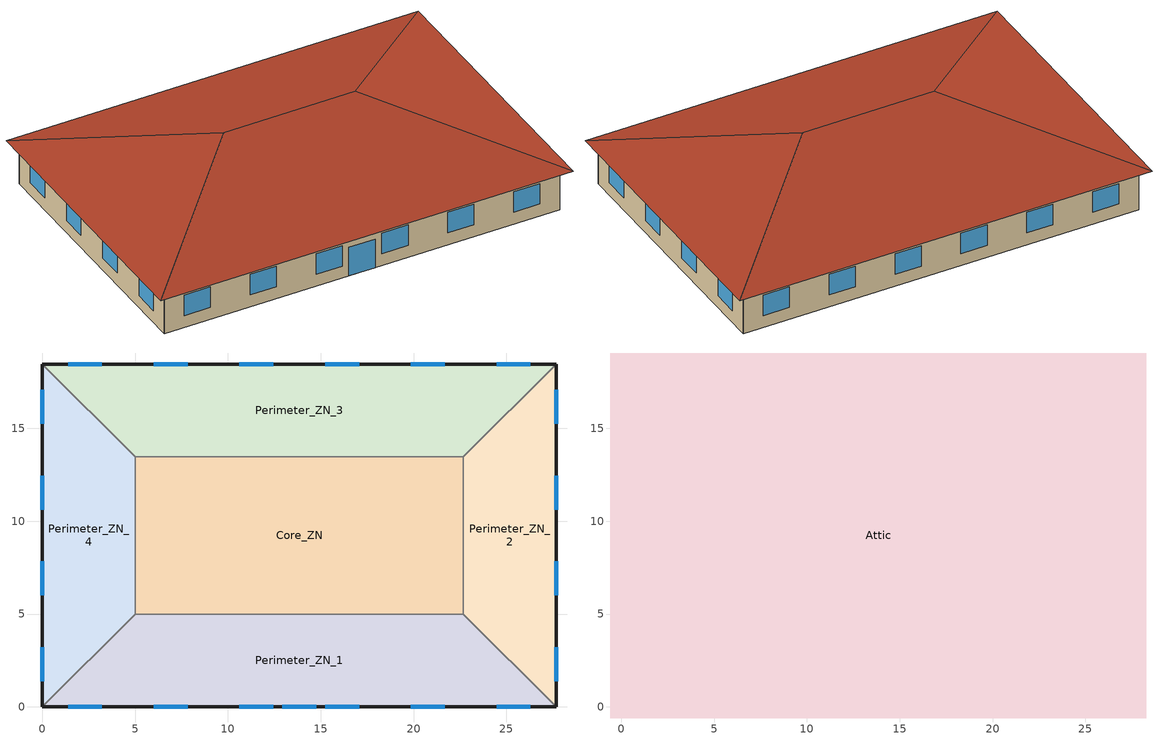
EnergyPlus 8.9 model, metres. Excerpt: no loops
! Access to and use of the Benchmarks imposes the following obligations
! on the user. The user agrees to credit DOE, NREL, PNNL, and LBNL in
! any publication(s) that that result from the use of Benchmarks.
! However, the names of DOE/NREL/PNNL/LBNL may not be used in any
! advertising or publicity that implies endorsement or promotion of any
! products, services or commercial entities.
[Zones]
Core_ZN
 floor ground (ext-slab): 5,13.46 22.69,13.46 22.69,5 5,5 z0
 wall to Perimeter_ZN_1 (int-walls): 5,5 22.69,5 z0:3.05
 wall to Perimeter_ZN_2 (int-walls): 22.69,5 22.69,13.46 z0:3.05
 wall to Perimeter_ZN_3 (int-walls): 22.69,13.46 5,13.46 z0:3.05
 wall to Perimeter_ZN_4 (int-walls): 5,13.46 5,5 z0:3.05
Perimeter_ZN_1
 floor ground (ext-slab): 27.69,0 0,0 5,5 22.69,5 z0
 wall outside (ext-walls): 0,0 27.69,0 z0:3.05
 wall to Perimeter_ZN_4 (int-walls): 5,5 0,0 z0:3.05
 wall to Perimeter_ZN_2 (int-walls): 27.69,0 22.69,5 z0:3.05
 window (TCwindow_41): 1.39,0 3.22,0 z0.9:2.42
 window (window_south): 6.01,0 7.84,0 / 10.62,0 12.45,0 / 15.24,0 17.07,0 / 19.85,0 21.68,0 / 24.47,0 26.3,0 z0.9:2.42; 12.93,0 14.76,0 z0:2.13
Perimeter_ZN_2
 floor ground (ext-slab): 22.69,13.46 27.69,18.46 27.69,0 22.69,5 z0
 wall outside (ext-walls): 27.69,0 27.69,18.46 z0:3.05
 wall to Perimeter_ZN_3 (int-walls): 27.69,18.46 22.69,13.46 z0:3.05
 window (window_east): 27.69,15.24 27.69,17.07 / 27.69,10.62 27.69,12.45 / 27.69,6.01 27.69,7.84 / 27.69,1.39 27.69,3.22 z0.9:2.42
Perimeter_ZN_3
 floor ground (ext-slab): 5,13.46 0,18.46 27.69,18.46 22.69,13.46 z0
 wall outside (ext-walls): 27.69,18.46 0,18.46 z0:3.05
 wall to Perimeter_ZN_4 (int-walls): 0,18.46 5,13.46 z0:3.05
 window (window_north): 26.3,18.46 24.47,18.46 / 21.68,18.46 19.85,18.46 / 17.07,18.46 15.24,18.46 / 12.45,18.46 10.62,18.46 / 7.84,18.46 6.01,18.46 / 3.22,18.46 1.39,18.46 z0.9:2.42
Perimeter_ZN_4
 floor ground (ext-slab): 5,5 0,0 0,18.46 5,13.46 z0
 wall outside (ext-walls): 0,18.46 0,0 z0:3.05
 window (window_west): 0,3.22 0,1.39 / 0,7.84 0,6.01 / 0,12.45 0,10.62 / 0,17.07 0,15.24 z0.9:2.42
Attic
 floor ground (exposed-floor): -0.6,19.06 0,18.46 0,0 -0.6,-0.6 z3.05; 0,0 27.69,0 28.29,-0.6 -0.6,-0.6 z3.05; 28.29,19.06 28.29,-0.6 27.69,0 27.69,18.46 z3.05; -0.6,19.06 28.29,19.06 27.69,18.46 0,18.46 z3.05
 floor to Perimeter_ZN_1 (INT-FLOOR-TOPSIDE): 0,0 5,5 22.69,5 27.69,0 z3.05
 floor to Perimeter_ZN_4 (INT-FLOOR-TOPSIDE): 5,13.46 5,5 0,0 0,18.46 z3.05
 floor to Perimeter_ZN_2 (INT-FLOOR-TOPSIDE): 22.69,5 22.69,13.46 27.69,18.46 27.69,0 z3.05
 floor to Core_ZN (INT-FLOOR-TOPSIDE): 5,13.46 22.69,13.46 22.69,5 5,5 z3.05
 floor to Perimeter_ZN_3 (INT-FLOOR-TOPSIDE): 0,18.46 27.69,18.46 22.69,13.46 5,13.46 z3.05
 roof outside (roofs): 28.29,19.06,3.05 -0.6,19.06,3.05 9.23,9.23,6.33 18.46,9.23,6.33; -0.6,19.06,3.05 -0.6,-0.6,3.05 9.23,9.23,6.33; 28.29,-0.6,3.05 28.29,19.06,3.05 18.46,9.23,6.33; -0.6,-0.6,3.05 28.29,-0.6,3.05 18.46,9.23,6.33 9.23,9.23,6.33
[Building]
Benchmark Small Office New V1.0_3.0: North Axis {deg}=0; Terrain=City; Loads Convergence Tolerance Value=0.04; Temperature Convergence Tolerance Value {deltaC}=0.2; Solar Distribution=FullInteriorAndExterior; Maximum Number of Warmup Days=25; Minimum Number of Warmup Days=6
[Site:Location]
LAS_VEGAS_NV_USA TMY2-23169: Latitude {deg}=36.08; Longitude {deg}=-115.17; Time Zone {hr}=-8; Elevation {m}=664
[Site:GroundTemperature:BuildingSurface]
19.75, 19.79, 19.8, 19.83, 19.86, 19.86, 19.81, 19.8, 19.83, 19.86, 19.87, 19.84
[Site:WaterMainsTemperature]
Calculation Method=CORRELATION; Annual Average Outdoor Air Temperature {C}=19.48; Maximum Difference In Monthly Average Outdoor Air Temperatures {deltaC}=25.6
[SizingPeriod:DesignDay] Day of Month=21; Humidity Condition Type=Wetbulb; Barometric Pressure {Pa}=93598; Rain Indicator=No; Snow Indicator=No; Daylight Saving Time Indicator=No; Solar Model Indicator=ASHRAEClearSky
Name | Month | Day Type | Maximum Dry-Bulb Temperature {C} | Daily Dry-Bulb Temperature Range {deltaC} | Wetbulb or DewPoint at Maximum Dry-Bulb {C} | Wind Speed {m/s} | Wind Direction {deg} | Sky Clearness
LAS_VEGAS Ann Htg 99.6% Condns DB | 1 | WinterDesignDay | -1.7 | 0 | -1.7 | 3.1 | 240 | 0
LAS_VEGAS Ann Clg .4% Condns DB=>MWB | 7 | SummerDesignDay | 42.4 | 13.6 | 19.4 | 5.3 | 230 | 1
[WindowMaterial:Glazing] Infrared Transmittance at Normal Incidence=0; Dirt Correction Factor for Solar and Visible Transmittance=1; Solar Diffusing=No
Name | Optical Data Type | Thickness {m} | Solar Transmittance at Normal Incidence | Front Side Solar Reflectance at Normal Incidence | Back Side Solar Reflectance at Normal Incidence | Visible Transmittance at Normal Incidence | Front Side Visible Reflectance at Normal Incidence | Back Side Visible Reflectance at Normal Incidence | Front Side Infrared Hemispherical Emissivity | Back Side Infrared Hemispherical Emissivity | Conductivity {W/m-K} | Window Glass Spectral Data Set
Theoretical Glass [68] | SpectralAverage | 0.003 | 0.2442 | 0.7058 | 0.7058 | 0.3192 | 0.6308 | 0.6308 | 0.9 | 0.9 | 0.0199
SB60Clear3PPG | Spectral | 0.003276 |  |  |  |  |  |  | 0.035 | 0.84 | 1 | SB60Clear3PPGSP
Clear3PPG | Spectral | 0.003276 |  |  |  |  |  |  | 0.84 | 0.84 | 1 | Clear3PPGSP
WO18RT25 | Spectral | 0.0075 |  |  |  |  |  |  | 0.84 | 0.84 | 0.6 | WO18RT25SP
WO18RT27 | Spectral | 0.0075 |  |  |  |  |  |  | 0.84 | 0.84 | 0.6 | WO18RT27SP
WO18RT29 | Spectral | 0.0075 |  |  |  |  |  |  | 0.84 | 0.84 | 0.6 | WO18RT29SP
WO18RT31 | Spectral | 0.0075 |  |  |  |  |  |  | 0.84 | 0.84 | 0.6 | WO18RT31SP
WO18RT33 | Spectral | 0.0075 |  |  |  |  |  |  | 0.84 | 0.84 | 0.6 | WO18RT33SP
WO18RT35 | Spectral | 0.0075 |  |  |  |  |  |  | 0.84 | 0.84 | 0.6 | WO18RT35SP
WO18RT37 | Spectral | 0.0075 |  |  |  |  |  |  | 0.84 | 0.84 | 0.6 | WO18RT37SP
WO18RT39 | Spectral | 0.0075 |  |  |  |  |  |  | 0.84 | 0.84 | 0.6 | WO18RT39SP
WO18RT41 | Spectral | 0.0075 |  |  |  |  |  |  | 0.84 | 0.84 | 0.6 | WO18RT41SP
WO18RT43 | Spectral | 0.0075 |  |  |  |  |  |  | 0.84 | 0.84 | 0.6 | WO18RT43SP
WO18RT45 | Spectral | 0.0075 |  |  |  |  |  |  | 0.84 | 0.84 | 0.6 | WO18RT45SP
WO18RT50 | Spectral | 0.0075 |  |  |  |  |  |  | 0.84 | 0.84 | 0.6 | WO18RT50SP
WO18RT55 | Spectral | 0.0075 |  |  |  |  |  |  | 0.84 | 0.84 | 0.6 | WO18RT55SP
WO18RT60 | Spectral | 0.0075 |  |  |  |  |  |  | 0.84 | 0.84 | 0.6 | WO18RT60SP
WO18RT65 | Spectral | 0.0075 |  |  |  |  |  |  | 0.84 | 0.84 | 0.6 | WO18RT65SP
WO18RT70 | Spectral | 0.0075 |  |  |  |  |  |  | 0.84 | 0.84 | 0.6 | WO18RT70SP
WO18RT75 | Spectral | 0.0075 |  |  |  |  |  |  | 0.84 | 0.84 | 0.6 | WO18RT75SP
WO18RT80 | Spectral | 0.0075 |  |  |  |  |  |  | 0.84 | 0.84 | 0.6 | WO18RT80SP
WO18RT85 | Spectral | 0.0075 |  |  |  |  |  |  | 0.84 | 0.84 | 0.6 | WO18RT85SP
[Material] Thermal Absorptance=0.9
Name | Roughness | Thickness {m} | Conductivity {W/m-K} | Density {kg/m3} | Specific Heat {J/kg-K} | Solar Absorptance | Visible Absorptance
Wood Shingles | VeryRough | 0.0178 | 0.115 | 513 | 1255 | 0.78 | 0.78
1IN Wood Decking | MediumSmooth | 0.0254 | 0.1211 | 593 | 2510 | 0.78 | 0.78
Roof Insulation [2] | MediumRough | 0.2216 | 0.049 | 265 | 836.8 | 0.7 | 0.7
1/2IN Gypsum | Smooth | 0.0127 | 0.16 | 784.9 | 830 | 0.92 | 0.92
GP01 1/2 GYPSUM | Smooth | 0.0127 | 0.16 | 800 | 1090 | 0.7 | 0.5
1IN Stucco | Smooth | 0.0253 | 0.6918 | 1858 | 837 | 0.92 | 0.92
8IN Concrete HW | MediumRough | 0.2033 | 1.7296 | 2243 | 837 | 0.65 | 0.65
Wall Insulation [4] | MediumRough | 0.0339 | 0.0432 | 91 | 837 | 0.5 | 0.5
MAT-CC05 4 HW CONCRETE | Rough | 0.1016 | 1.311 | 2240 | 836.8 | 0.7 | 0.7
Floor Insulation [1] | MediumRough | 0.0464 | 0.045 | 265 | 836.8 | 0.7 | 0.7
MAT-CC05 8 HW CONCRETE | Rough | 0.2032 | 1.311 | 2240 | 836.8 | 0.7 | 0.7
Std Wood 6inch | MediumSmooth | 0.15 | 0.12 | 540 | 1210 | 0.7 | 0.7
Std MAT-CC05 4  MW CONCRETE | Rough | 0.1 | 0.858 | 1968 | 836.8 | 0.7 | 0.2
[Material:NoMass]
Name | Roughness | Thermal Resistance {m2-K/W} | Thermal Absorptance | Solar Absorptance | Visible Absorptance
CP02 CARPET PAD | VeryRough | 0.2165 | 0.9 | 0.7 | 0.8
AIR | Smooth | 0.2515 | 0.8 | 0.5 | 0.5
Std CP02 CARPET PAD | VeryRough | 0.21648 | 0.9 | 0.7 | 0.8
[Construction]
InteriorFurnishings: Std Wood 6inch
INT-FLOOR-TOPSIDE: Std MAT-CC05 4  MW CONCRETE, Std CP02 CARPET PAD
INT-FLOOR-UNDERSIDE: Std CP02 CARPET PAD, Std MAT-CC05 4  MW CONCRETE
window_south; window_east; window_north; window_west: Theoretical Glass [68]
roofs: Wood Shingles, 1IN Wood Decking, Roof Insulation [2], 1/2IN Gypsum
int-walls: GP01 1/2 GYPSUM, GP01 1/2 GYPSUM
ext-walls: 1IN Stucco, 8IN Concrete HW, Wall Insulation [4], 1/2IN Gypsum
ext-slab: MAT-CC05 4 HW CONCRETE, CP02 CARPET PAD
exposed-floor: Floor Insulation [1], MAT-CC05 8 HW CONCRETE, CP02 CARPET PAD
TCwindow_25: Clear3PPG, AIR 3MM, WO18RT25, AIR 8MM, SB60Clear3PPG
TCwindow_27: Clear3PPG, AIR 3MM, WO18RT27, AIR 8MM, SB60Clear3PPG
TCwindow_29: Clear3PPG, AIR 3MM, WO18RT29, AIR 8MM, SB60Clear3PPG
TCwindow_31: Clear3PPG, AIR 3MM, WO18RT31, AIR 8MM, SB60Clear3PPG
TCwindow_33: Clear3PPG, AIR 3MM, WO18RT33, AIR 8MM, SB60Clear3PPG
TCwindow_35: Clear3PPG, AIR 3MM, WO18RT35, AIR 8MM, SB60Clear3PPG
TCwindow_37: Clear3PPG, AIR 3MM, WO18RT37, AIR 8MM, SB60Clear3PPG
TCwindow_39: Clear3PPG, AIR 3MM, WO18RT39, AIR 8MM, SB60Clear3PPG
TCwindow_41: Clear3PPG, AIR 3MM, WO18RT41, AIR 8MM, SB60Clear3PPG
TCwindow_43: Clear3PPG, AIR 3MM, WO18RT43, AIR 8MM, SB60Clear3PPG
TCwindow_45: Clear3PPG, AIR 3MM, WO18RT45, AIR 8MM, SB60Clear3PPG
TCwindow_50: Clear3PPG, AIR 3MM, WO18RT50, AIR 8MM, SB60Clear3PPG
TCwindow_55: Clear3PPG, AIR 3MM, WO18RT55, AIR 8MM, SB60Clear3PPG
TCwindow_60: Clear3PPG, AIR 3MM, WO18RT60, AIR 8MM, SB60Clear3PPG
TCwindow_65: Clear3PPG, AIR 3MM, WO18RT65, AIR 8MM, SB60Clear3PPG
TCwindow_70: Clear3PPG, AIR 3MM, WO18RT70, AIR 8MM, SB60Clear3PPG
TCwindow_75: Clear3PPG, AIR 3MM, WO18RT75, AIR 8MM, SB60Clear3PPG
TCwindow_80: Clear3PPG, AIR 3MM, WO18RT80, AIR 8MM, SB60Clear3PPG
TCwindow_85: Clear3PPG, AIR 3MM, WO18RT85, AIR 8MM, SB60Clear3PPG
[WindowMaterial:Gas] Gas Type=Air
Name | Thickness {m}
AIR 3MM | 0.003
AIR 8MM | 0.008
[MaterialProperty:GlazingSpectralData]
SB60Clear3PPGSP: 0.3, 0, 0.0511, 0.25, 0.305, 0, 0.0506, 0.257, 0.31, 0.001, 0.0506, 0.27, 0.315, 0.004, 0.0506, 0.2829, 0.32, 0.013, 0.0522, 0.2929, 0.325, 0.029, 0.0583, 0.3015, 0.33, 0.053, 0.0674, 0.3063, 0.335, 0.082, 0.0811, 0.3041, 0.34, 0.115, 0.0967, 0.2962, 0.345, 0.151, 0.1117, 0.2846, 0.35, 0.189, 0.1243, 0.2696, 0.355, 0.23, 0.1342, 0.2517, 0.36, 0.273, 0.1415, 0.2316, 0.365, 0.318, 0.1466, 0.2101, 0.37, 0.364, 0.1485, 0.1883, 0.375, 0.409, 0.1471, 0.1669, 0.38, 0.455, 0.1448, 0.1461, 0.385, 0.506, 0.1433, 0.1269, 0.39, 0.557, 0.1411, 0.1103, 0.395, 0.603, 0.1367, 0.0958, 0.4, 0.642, 0.1304, 0.0831, 0.41, 0.701, 0.1147, 0.063, 0.42, 0.739, 0.0988, 0.0497, 0.43, 0.762, 0.0853, 0.0412, 0.44, 0.774, 0.0747, 0.0366, 0.45, 0.781, 0.0674, 0.0349, 0.46, 0.787, 0.0621, 0.0354, 0.47, 0.791, 0.0588, 0.0376, 0.48, 0.795, 0.0575, 0.0408, 0.49, 0.799, 0.0575, 0.0446, 0.5, 0.803, 0.0585, 0.0483, 0.51, 0.806, 0.0603, 0.0517, 0.52, 0.808, 0.0622, 0.0545, 0.53, 0.809, 0.0637, 0.0565, 0.54, 0.809, 0.0642, 0.0568, 0.55, 0.808, 0.0639, 0.0562, 0.56, 0.807, 0.0623, 0.0541, 0.57, 0.805, 0.0598, 0.0512, 0.58, 0.803, 0.0566, 0.0478, 0.59, 0.8, 0.0532, 0.0442, 0.6, 0.796, 0.05, 0.0408, 0.61, 0.79, 0.0474, 0.0385, 0.62, 0.781, 0.0461, 0.0381, 0.63, 0.771, 0.0468, 0.0399, 0.64, 0.758, 0.0497, 0.0447, 0.65, 0.743, 0.0558, 0.0532, 0.66, 0.723, 0.0644, 0.0654, 0.67, 0.701, 0.0767, 0.0819, 0.68, 0.675, 0.092, 0.1029, 0.69, 0.646, 0.1107, 0.1278, 0.7, 0.616, 0.1313, 0.1564, 0.71, 0.583, 0.1545, 0.1883, 0.72, 0.55, 0.1787, 0.223, 0.73, 0.516, 0.2049, 0.2586, 0.74, 0.482, 0.2308, 0.2963, 0.75, 0.448, 0.2558, 0.3333, 0.76, 0.416, 0.2809, 0.3712, 0.77, 0.385, 0.3044, 0.4075, 0.78, 0.355, 0.3267, 0.4425, 0.79, 0.328, 0.3476, 0.4774, 0.8, 0.302, 0.368, 0.5104, 0.81, 0.279, 0.3861, 0.541, 0.82, 0.257, 0.4033, 0.5692, 0.83, 0.237, 0.4166, 0.5954, 0.84, 0.219, 0.4301, 0.6208, 0.85, 0.202, 0.4446, 0.6414, 0.86, 0.187, 0.4588, 0.6673, 0.87, 0.173, 0.468, 0.6868, 0.88, 0.161, 0.4744, 0.7023, 0.89, 0.149, 0.4825, 0.7192, 0.9, 0.139, 0.4907, 0.7346, 0.91, 0.129, 0.497, 0.7488, 0.92, 0.121, 0.5041, 0.7618, 0.93, 0.113, 0.5098, 0.7733, 0.94, 0.106, 0.5149, 0.7847, 0.95, 0.1, 0.5201, 0.7949, 0.96, 0.093, 0.5245, 0.8046, 0.97, 0.086, 0.5281, 0.8135, 0.98, 0.081, 0.5323, 0.8218, 0.99, 0.076, 0.5364, 0.8292, 1, 0.072, 0.5402, 0.8365, 1.05, 0.055, 0.5564, 0.8654, 1.1, 0.043, 0.5703, 0.8865, 1.15, 0.034, 0.5821, 0.9019, 1.2, 0.028, 0.5959, 0.9154, 1.25, 0.023, 0.6096, 0.9245, 1.3, 0.02, 0.6252, 0.9312, 1.35, 0.016, 0.6433, 0.9372, 1.4, 0.014, 0.6624, 0.9426, 1.45, 0.012, 0.6861, 0.9473, 1.5, 0.011, 0.7091, 0.9494, 1.55, 0.011, 0.729, 0.9522, 1.6, 0.01, 0.7431, 0.9537, 1.65, 0.009, 0.754, 0.9566, 1.7, 0.01, 0.758, 0.9566, 1.75, 0.008, 0.7591, 0.9576, 1.8, 0.008, 0.7588, 0.9595, 1.85, 0.007, 0.7574, 0.9607, 1.9, 0.007, 0.7558, 0.9603, 1.95, 0.007, 0.7609, 0.9627, 2, 0.003, 0.7563, 0.9638, 2.05, 0.004, 0.7567, 0.964, 2.1, 0.004, 0.7607, 0.9664, 2.15, 0.006, 0.7604, 0.9665, 2.2, 0.005, 0.7338, 0.9661, 2.25, 0.005, 0.7347, 0.9634, 2.3, 0.005, 0.7449, 0.9734, 2.35, 0.01, 0.7516, 0.9639, 2.4, 0.001, 0.754, 0.9735, 2.45, 0.005, 0.7222, 0.953, 2.5, 0.018, 0.7185, 0.9648
Clear3PPGSP: 0.3, 0.008, 0.0511, 0.0571, 0.305, 0.008, 0.0506, 0.0564, 0.31, 0.018, 0.0505, 0.0559, 0.315, 0.053, 0.0504, 0.0555, 0.32, 0.137, 0.051, 0.0561, 0.325, 0.263, 0.0536, 0.0583, 0.33, 0.409, 0.0586, 0.0629, 0.335, 0.545, 0.0657, 0.0691, 0.34, 0.655, 0.0729, 0.0758, 0.345, 0.737, 0.0792, 0.0813, 0.35, 0.793, 0.0838, 0.0855, 0.355, 0.832, 0.0872, 0.0885, 0.36, 0.855, 0.089, 0.09, 0.365, 0.868, 0.0907, 0.0909, 0.37, 0.872, 0.0904, 0.0912, 0.375, 0.863, 0.0891, 0.0899, 0.38, 0.86, 0.0889, 0.0892, 0.385, 0.871, 0.0897, 0.0903, 0.39, 0.882, 0.0907, 0.091, 0.395, 0.889, 0.091, 0.0913, 0.4, 0.892, 0.0909, 0.0914, 0.41, 0.892, 0.0903, 0.0907, 0.42, 0.891, 0.09, 0.0903, 0.43, 0.892, 0.0894, 0.0898, 0.44, 0.893, 0.0891, 0.0895, 0.45, 0.896, 0.0892, 0.0892, 0.46, 0.9, 0.0887, 0.0889, 0.47, 0.902, 0.0885, 0.0886, 0.48, 0.903, 0.0885, 0.0886, 0.49, 0.904, 0.0881, 0.0882, 0.5, 0.904, 0.0877, 0.0879, 0.51, 0.905, 0.0873, 0.0876, 0.52, 0.905, 0.0871, 0.0873, 0.53, 0.905, 0.087, 0.087, 0.54, 0.904, 0.0868, 0.0869, 0.55, 0.903, 0.0863, 0.0865, 0.56, 0.901, 0.0861, 0.0862, 0.57, 0.899, 0.0856, 0.0858, 0.58, 0.897, 0.0851, 0.0854, 0.59, 0.895, 0.0847, 0.0849, 0.6, 0.891, 0.0843, 0.0846, 0.61, 0.888, 0.0838, 0.0841, 0.62, 0.885, 0.0833, 0.0834, 0.63, 0.881, 0.0827, 0.0831, 0.64, 0.877, 0.0822, 0.0826, 0.65, 0.873, 0.0816, 0.0822, 0.66, 0.869, 0.0811, 0.0816, 0.67, 0.864, 0.0807, 0.0812, 0.68, 0.859, 0.08, 0.0805, 0.69, 0.855, 0.0796, 0.08, 0.7, 0.849, 0.0788, 0.0796, 0.71, 0.844, 0.0783, 0.0788, 0.72, 0.839, 0.0779, 0.0784, 0.73, 0.834, 0.0771, 0.0778, 0.74, 0.829, 0.0766, 0.0775, 0.75, 0.824, 0.0761, 0.0768, 0.76, 0.818, 0.0756, 0.0762, 0.77, 0.813, 0.0752, 0.0759, 0.78, 0.808, 0.0746, 0.0754, 0.79, 0.804, 0.0741, 0.0751, 0.8, 0.799, 0.0735, 0.0744, 0.81, 0.795, 0.0733, 0.0742, 0.82, 0.791, 0.0727, 0.0737, 0.83, 0.786, 0.0722, 0.0735, 0.84, 0.783, 0.0717, 0.0721, 0.85, 0.777, 0.0705, 0.0722, 0.86, 0.776, 0.0721, 0.0725, 0.87, 0.772, 0.0716, 0.0724, 0.88, 0.769, 0.0706, 0.0713, 0.89, 0.766, 0.0703, 0.0711, 0.9, 0.764, 0.07, 0.0707, 0.91, 0.762, 0.0691, 0.0705, 0.92, 0.76, 0.0691, 0.0698, 0.93, 0.758, 0.0687, 0.0697, 0.94, 0.756, 0.0683, 0.0692, 0.95, 0.755, 0.068, 0.0689, 0.96, 0.753, 0.0677, 0.0686, 0.97, 0.752, 0.0669, 0.0676, 0.98, 0.751, 0.0657, 0.0666, 0.99, 0.75, 0.0652, 0.066, 1, 0.749, 0.0645, 0.0658, 1.05, 0.747, 0.0636, 0.0645, 1.1, 0.746, 0.0633, 0.0644, 1.15, 0.748, 0.0633, 0.0643, 1.2, 0.751, 0.0633, 0.0641, 1.25, 0.756, 0.0636, 0.0644, 1.3, 0.764, 0.0641, 0.0648, 1.35, 0.774, 0.0644, 0.0652, 1.4, 0.784, 0.0648, 0.0655, 1.45, 0.797, 0.0657, 0.0666, 1.5, 0.809, 0.0666, 0.0674, 1.55, 0.82, 0.0673, 0.0679, 1.6, 0.827, 0.068, 0.0687, 1.65, 0.832, 0.0685, 0.0692, 1.7, 0.834, 0.0687, 0.0692, 1.75, 0.834, 0.0687, 0.0694, 1.8, 0.832, 0.0687, 0.0691, 1.85, 0.83, 0.0691, 0.0696, 1.9, 0.829, 0.0678, 0.0683, 1.95, 0.829, 0.069, 0.0694, 2, 0.828, 0.068, 0.0685, 2.05, 0.829, 0.0676, 0.0683, 2.1, 0.83, 0.0676, 0.0678, 2.15, 0.827, 0.0688, 0.0687, 2.2, 0.812, 0.0719, 0.0721, 2.25, 0.814, 0.0716, 0.0714, 2.3, 0.82, 0.0724, 0.0725, 2.35, 0.818, 0.0719, 0.0734, 2.4, 0.82, 0.0705, 0.0715, 2.45, 0.811, 0.071, 0.0712, 2.5, 0.804, 0.0682, 0.0692
WO18RT41SP: 0.3, 0, 0.04, 0.04, 0.305, 0, 0.04, 0.04, 0.31, 0, 0.04, 0.04, 0.315, 0, 0.04, 0.04, 0.32, 0, 0.04, 0.04, 0.325, 0, 0.04, 0.04, 0.33, 0, 0.04, 0.04, 0.335, 0, 0.04, 0.04, 0.34, 0, 0.04, 0.04, 0.345, 0, 0.04, 0.04, 0.35, 0, 0.04, 0.04, 0.355, 0.002, 0.04, 0.04, 0.36, 0.002, 0.04, 0.04, 0.365, 0.002, 0.04, 0.04, 0.37, 0.002, 0.04, 0.04, 0.375, 0.002, 0.04, 0.04, 0.38, 0.002, 0.04, 0.04, 0.385, 0.005, 0.04, 0.04, 0.39, 0.02, 0.041, 0.041, 0.395, 0.063, 0.043, 0.043, 0.4, 0.108, 0.044, 0.044, 0.405, 0.131, 0.045, 0.045, 0.41, 0.159, 0.046, 0.046, 0.415, 0.188, 0.048, 0.048, 0.42, 0.218, 0.049, 0.049, 0.425, 0.253, 0.05, 0.05, 0.43, 0.292, 0.052, 0.052, 0.435, 0.324, 0.053, 0.053, 0.44, 0.364, 0.055, 0.055, 0.445, 0.397, 0.056, 0.056, 0.45, 0.424, 0.057, 0.057, 0.455, 0.447, 0.058, 0.058, 0.46, 0.468, 0.059, 0.059, 0.465, 0.491, 0.06, 0.06, 0.47, 0.517, 0.061, 0.061, 0.475, 0.544, 0.062, 0.062, 0.48, 0.574, 0.063, 0.063, 0.485, 0.603, 0.064, 0.064, 0.49, 0.63, 0.065, 0.065, 0.495, 0.649, 0.066, 0.066, 0.5, 0.656, 0.066, 0.066, 0.505, 0.645, 0.066, 0.066, 0.51, 0.621, 0.065, 0.065, 0.515, 0.594, 0.064, 0.064, 0.52, 0.572, 0.063, 0.063, 0.525, 0.562, 0.062, 0.062, 0.53, 0.559, 0.062, 0.062, 0.535, 0.562, 0.062, 0.062, 0.54, 0.566, 0.063, 0.063, 0.545, 0.57, 0.063, 0.063, 0.55, 0.577, 0.063, 0.063, 0.555, 0.579, 0.063, 0.063, 0.56, 0.581, 0.063, 0.063, 0.565, 0.58, 0.063, 0.063, 0.57, 0.577, 0.063, 0.063, 0.575, 0.572, 0.063, 0.063, 0.58, 0.564, 0.063, 0.063, 0.585, 0.555, 0.062, 0.062, 0.59, 0.546, 0.062, 0.062, 0.595, 0.538, 0.062, 0.062, 0.6, 0.532, 0.061, 0.061, 0.605, 0.525, 0.061, 0.061, 0.61, 0.52, 0.061, 0.061, 0.615, 0.515, 0.061, 0.061, 0.62, 0.511, 0.06, 0.06, 0.625, 0.508, 0.06, 0.06, 0.63, 0.506, 0.06, 0.06, 0.635, 0.504, 0.06, 0.06, 0.64, 0.505, 0.06, 0.06, 0.645, 0.507, 0.06, 0.06, 0.65, 0.508, 0.06, 0.06, 0.655, 0.512, 0.06, 0.06, 0.66, 0.518, 0.061, 0.061, 0.665, 0.523, 0.061, 0.061, 0.67, 0.528, 0.061, 0.061, 0.675, 0.534, 0.061, 0.061, 0.68, 0.54, 0.062, 0.062, 0.685, 0.544, 0.062, 0.062, 0.69, 0.551, 0.062, 0.062, 0.695, 0.558, 0.062, 0.062, 0.7, 0.564, 0.063, 0.063, 0.705, 0.572, 0.063, 0.063, 0.71, 0.579, 0.063, 0.063, 0.715, 0.588, 0.064, 0.064, 0.72, 0.593, 0.064, 0.064, 0.725, 0.598, 0.064, 0.064, 0.73, 0.604, 0.064, 0.064, 0.735, 0.608, 0.064, 0.064, 0.74, 0.614, 0.065, 0.065, 0.745, 0.618, 0.065, 0.065, 0.75, 0.623, 0.065, 0.065, 0.755, 0.63, 0.065, 0.065, 0.76, 0.636, 0.065, 0.065, 0.765, 0.641, 0.066, 0.066, 0.77, 0.647, 0.066, 0.066, 0.775, 0.652, 0.066, 0.066, 0.78, 0.653, 0.066, 0.066, 0.785, 0.657, 0.066, 0.066, 0.79, 0.661, 0.066, 0.066, 0.795, 0.665, 0.067, 0.067, 0.8, 0.67, 0.067, 0.067, 0.805, 0.671, 0.067, 0.067, 0.81, 0.672, 0.067, 0.067, 0.815, 0.675, 0.067, 0.067, 0.82, 0.676, 0.067, 0.067, 0.825, 0.676, 0.067, 0.067, 0.83, 0.676, 0.067, 0.067, 0.835, 0.677, 0.067, 0.067, 0.84, 0.673, 0.067, 0.067, 0.845, 0.673, 0.067, 0.067, 0.85, 0.674, 0.067, 0.067, 0.855, 0.671, 0.067, 0.067, 0.86, 0.668, 0.067, 0.067, 0.865, 0.666, 0.067, 0.067, 0.87, 0.666, 0.067, 0.067, 0.875, 0.665, 0.067, 0.067, 0.88, 0.66, 0.066, 0.066, 0.885, 0.66, 0.066, 0.066, 0.89, 0.656, 0.066, 0.066, 0.895, 0.654, 0.066, 0.066, 0.9, 0.65, 0.066, 0.066, 0.905, 0.643, 0.066, 0.066, 0.91, 0.638, 0.066, 0.066, 0.915, 0.632, 0.065, 0.065, 0.92, 0.628, 0.065, 0.065, 0.925, 0.626, 0.065, 0.065, 0.93, 0.623, 0.065, 0.065, 0.935, 0.622, 0.065, 0.065, 0.94, 0.615, 0.065, 0.065, 0.945, 0.612, 0.064, 0.064, 0.95, 0.61, 0.064, 0.064, 0.955, 0.605, 0.064, 0.064, 0.96, 0.597, 0.064, 0.064, 0.965, 0.593, 0.064, 0.064, 0.97, 0.588, 0.064, 0.064, 0.975, 0.585, 0.063, 0.063, 0.98, 0.582, 0.063, 0.063, 0.985, 0.578, 0.063, 0.063, 0.99, 0.572, 0.063, 0.063, 0.995, 0.568, 0.063, 0.063, 1, 0.561, 0.062, 0.062, 1.005, 0.559, 0.062, 0.062, 1.01, 0.557, 0.062, 0.062, 1.015, 0.555, 0.062, 0.062, 1.02, 0.555, 0.062, 0.062, 1.025, 0.555, 0.062, 0.062, 1.03, 0.557, 0.062, 0.062, 1.035, 0.559, 0.062, 0.062, 1.04, 0.562, 0.062, 0.062, 1.045, 0.569, 0.063, 0.063, 1.05, 0.573, 0.063, 0.063, 1.055, 0.579, 0.063, 0.063, 1.06, 0.583, 0.063, 0.063, 1.065, 0.586, 0.063, 0.063, 1.07, 0.588, 0.064, 0.064, 1.075, 0.593, 0.064, 0.064, 1.08, 0.597, 0.064, 0.064, 1.085, 0.606, 0.064, 0.064, 1.09, 0.611, 0.064, 0.064, 1.095, 0.616, 0.065, 0.065, 1.1, 0.621, 0.065, 0.065, 1.105, 0.624, 0.065, 0.065, 1.11, 0.63, 0.065, 0.065, 1.115, 0.634, 0.065, 0.065, 1.12, 0.638, 0.066, 0.066, 1.125, 0.639, 0.066, 0.066, 1.13, 0.64, 0.066, 0.066, 1.135, 0.638, 0.066, 0.066, 1.14, 0.638, 0.066, 0.066, 1.145, 0.637, 0.065, 0.065, 1.15, 0.634, 0.065, 0.065, 1.155, 0.632, 0.065, 0.065, 1.16, 0.632, 0.065, 0.065, 1.165, 0.631, 0.065, 0.065, 1.17, 0.627, 0.065, 0.065, 1.175, 0.624, 0.065, 0.065, 1.18, 0.618, 0.065, 0.065, 1.185, 0.611, 0.064, 0.064, 1.19, 0.601, 0.064, 0.064, 1.195, 0.6, 0.064, 0.064, 1.2, 0.605, 0.064, 0.064, 1.205, 0.611, 0.064, 0.064, 1.21, 0.619, 0.065, 0.065, 1.215, 0.625, 0.065, 0.065, 1.22, 0.634, 0.065, 0.065, 1.225, 0.64, 0.066, 0.066, 1.23, 0.644, 0.066, 0.066, 1.235, 0.647, 0.066, 0.066, 1.24, 0.65, 0.066, 0.066, 1.245, 0.653, 0.066, 0.066, 1.25, 0.656, 0.066, 0.066, 1.255, 0.658, 0.066, 0.066, 1.26, 0.661, 0.066, 0.066, 1.265, 0.662, 0.066, 0.066, 1.27, 0.667, 0.067, 0.067, 1.275, 0.668, 0.067, 0.067, 1.28, 0.671, 0.067, 0.067, 1.285, 0.675, 0.067, 0.067, 1.29, 0.678, 0.067, 0.067, 1.295, 0.679, 0.067, 0.067, 1.3, 0.682, 0.067, 0.067, 1.305, 0.684, 0.067, 0.067, 1.31, 0.687, 0.067, 0.067, 1.315, 0.689, 0.068, 0.068, 1.32, 0.692, 0.068, 0.068, 1.325, 0.693, 0.068, 0.068, 1.33, 0.695, 0.068, 0.068, 1.335, 0.697, 0.068, 0.068, 1.34, 0.698, 0.068, 0.068, 1.345, 0.698, 0.068, 0.068, 1.35, 0.698, 0.068, 0.068, 1.355, 0.695, 0.068, 0.068, 1.36, 0.692, 0.068, 0.068, 1.365, 0.692, 0.068, 0.068, 1.37, 0.687, 0.067, 0.067, 1.375, 0.682, 0.067, 0.067, 1.38, 0.676, 0.067, 0.067, 1.385, 0.678, 0.067, 0.067, 1.39, 0.676, 0.067, 0.067, 1.395, 0.675, 0.067, 0.067, 1.4, 0.676, 0.067, 0.067, 1.405, 0.675, 0.067, 0.067, 1.41, 0.671, 0.067, 0.067, 1.415, 0.67, 0.067, 0.067, 1.42, 0.673, 0.067, 0.067, 1.425, 0.671, 0.067, 0.067, 1.43, 0.668, 0.067, 0.067, 1.435, 0.67, 0.067, 0.067, 1.44, 0.67, 0.067, 0.067, 1.445, 0.668, 0.067, 0.067, 1.45, 0.67, 0.067, 0.067, 1.455, 0.67, 0.067, 0.067, 1.46, 0.673, 0.067, 0.067, 1.465, 0.676, 0.067, 0.067, 1.47, 0.681, 0.067, 0.067, 1.475, 0.684, 0.067, 0.067, 1.48, 0.689, 0.068, 0.068, 1.485, 0.69, 0.068, 0.068, 1.49, 0.695, 0.068, 0.068, 1.495, 0.698, 0.068, 0.068, 1.5, 0.703, 0.068, 0.068, 1.505, 0.706, 0.068, 0.068, 1.51, 0.711, 0.068, 0.068, 1.515, 0.714, 0.069, 0.069, 1.52, 0.718, 0.069, 0.069, 1.525, 0.719, 0.069, 0.069, 1.53, 0.724, 0.069, 0.069, 1.535, 0.724, 0.069, 0.069, 1.54, 0.728, 0.069, 0.069, 1.545, 0.728, 0.069, 0.069, 1.55, 0.728, 0.069, 0.069, 1.555, 0.728, 0.069, 0.069, 1.56, 0.728, 0.069, 0.069, 1.565, 0.728, 0.069, 0.069, 1.57, 0.728, 0.069, 0.069, 1.575, 0.728, 0.069, 0.069, 1.58, 0.729, 0.069, 0.069, 1.585, 0.731, 0.069, 0.069, 1.59, 0.733, 0.069, 0.069, 1.595, 0.735, 0.069, 0.069, 1.6, 0.736, 0.069, 0.069, 1.605, 0.738, 0.07, 0.07, 1.61, 0.74, 0.07, 0.07, 1.615, 0.741, 0.07, 0.07, 1.62, 0.741, 0.07, 0.07, 1.625, 0.741, 0.07, 0.07, 1.63, 0.741, 0.07, 0.07, 1.635, 0.741, 0.07, 0.07, 1.64, 0.741, 0.07, 0.07, 1.645, 0.743, 0.07, 0.07, 1.65, 0.741, 0.07, 0.07, 1.655, 0.74, 0.07, 0.07, 1.66, 0.736, 0.069, 0.069, 1.665, 0.735, 0.069, 0.069, 1.67, 0.724, 0.069, 0.069, 1.675, 0.716, 0.069, 0.069, 1.68, 0.698, 0.068, 0.068, 1.685, 0.673, 0.067, 0.067, 1.69, 0.608, 0.064, 0.064, 1.695, 0.574, 0.063, 0.063, 1.7, 0.521, 0.061, 0.061, 1.705, 0.493, 0.06, 0.06, 1.71, 0.499, 0.06, 0.06, 1.715, 0.507, 0.06, 0.06, 1.72, 0.512, 0.06, 0.06, 1.725, 0.526, 0.061, 0.061, 1.73, 0.548, 0.062, 0.062, 1.735, 0.546, 0.062, 0.062, 1.74, 0.533, 0.061, 0.061, 1.745, 0.527, 0.061, 0.061, 1.75, 0.522, 0.061, 0.061, 1.755, 0.53, 0.061, 0.061, 1.76, 0.552, 0.062, 0.062, 1.765, 0.568, 0.063, 0.063, 1.77, 0.589, 0.064, 0.064, 1.775, 0.6, 0.064, 0.064, 1.78, 0.619, 0.065, 0.065, 1.785, 0.625, 0.065, 0.065, 1.79, 0.63, 0.065, 0.065, 1.795, 0.632, 0.065, 0.065, 1.8, 0.635, 0.065, 0.065, 1.805, 0.637, 0.065, 0.065, 1.81, 0.638, 0.066, 0.066, 1.815, 0.638, 0.066, 0.066, 1.82, 0.638, 0.066, 0.066, 1.825, 0.64, 0.066, 0.066, 1.83, 0.646, 0.066, 0.066, 1.835, 0.649, 0.066, 0.066, 1.84, 0.656, 0.066, 0.066, 1.845, 0.658, 0.066, 0.066, 1.85, 0.667, 0.067, 0.067, 1.855, 0.673, 0.067, 0.067, 1.86, 0.681, 0.067, 0.067, 1.865, 0.681, 0.067, 0.067, 1.87, 0.684, 0.067, 0.067, 1.875, 0.687, 0.067, 0.067, 1.88, 0.687, 0.067, 0.067, 1.885, 0.685, 0.067, 0.067, 1.89, 0.685, 0.067, 0.067, 1.895, 0.685, 0.067, 0.067, 1.9, 0.689, 0.068, 0.068, 1.905, 0.682, 0.067, 0.067, 1.91, 0.682, 0.067, 0.067, 1.915, 0.679, 0.067, 0.067, 1.92, 0.681, 0.067, 0.067, 1.925, 0.678, 0.067, 0.067, 1.93, 0.679, 0.067, 0.067, 1.935, 0.679, 0.067, 0.067, 1.94, 0.679, 0.067, 0.067, 1.945, 0.681, 0.067, 0.067, 1.95, 0.684, 0.067, 0.067, 1.955, 0.685, 0.067, 0.067, 1.96, 0.687, 0.067, 0.067, 1.965, 0.685, 0.067, 0.067, 1.97, 0.685, 0.067, 0.067, 1.975, 0.687, 0.067, 0.067, 1.98, 0.684, 0.067, 0.067, 1.985, 0.684, 0.067, 0.067, 1.99, 0.682, 0.067, 0.067, 1.995, 0.681, 0.067, 0.067, 2, 0.678, 0.067, 0.067, 2.005, 0.673, 0.067, 0.067, 2.01, 0.662, 0.066, 0.066, 2.015, 0.655, 0.066, 0.066, 2.02, 0.646, 0.066, 0.066, 2.025, 0.638, 0.066, 0.066, 2.03, 0.63, 0.065, 0.065, 2.035, 0.622, 0.065, 0.065, 2.04, 0.614, 0.065, 0.065, 2.045, 0.608, 0.064, 0.064, 2.05, 0.598, 0.064, 0.064, 2.055, 0.593, 0.064, 0.064, 2.06, 0.582, 0.063, 0.063, 2.065, 0.575, 0.063, 0.063, 2.07, 0.569, 0.063, 0.063, 2.075, 0.568, 0.063, 0.063, 2.08, 0.565, 0.063, 0.063, 2.085, 0.565, 0.063, 0.063, 2.09, 0.566, 0.063, 0.063, 2.095, 0.566, 0.063, 0.063, 2.1, 0.57, 0.063, 0.063, 2.105, 0.571, 0.063, 0.063, 2.11, 0.575, 0.063, 0.063, 2.115, 0.577, 0.063, 0.063, 2.12, 0.581, 0.063, 0.063, 2.125, 0.582, 0.063, 0.063, 2.13, 0.582, 0.063, 0.063, 2.135, 0.581, 0.063, 0.063, 2.14, 0.582, 0.063, 0.063, 2.145, 0.583, 0.063, 0.063, 2.15, 0.586, 0.063, 0.063, 2.155, 0.585, 0.063, 0.063, 2.16, 0.585, 0.063, 0.063, 2.165, 0.585, 0.063, 0.063, 2.17, 0.585, 0.063, 0.063, 2.175, 0.585, 0.063, 0.063, 2.18, 0.583, 0.063, 0.063, 2.185, 0.581, 0.063, 0.063, 2.19, 0.573, 0.063, 0.063, 2.195, 0.569, 0.063, 0.063, 2.2, 0.56, 0.062, 0.062, 2.205, 0.556, 0.062, 0.062, 2.21, 0.551, 0.062, 0.062, 2.215, 0.545, 0.062, 0.062, 2.22, 0.532, 0.061, 0.061, 2.225, 0.521, 0.061, 0.061, 2.23, 0.505, 0.06, 0.06, 2.235, 0.486, 0.059, 0.059, 2.24, 0.456, 0.058, 0.058, 2.245, 0.429, 0.057, 0.057, 2.25, 0.375, 0.055, 0.055, 2.255, 0.33, 0.053, 0.053, 2.26, 0.263, 0.051, 0.051, 2.265, 0.22, 0.049, 0.049, 2.27, 0.167, 0.047, 0.047, 2.275, 0.142, 0.046, 0.046, 2.28, 0.111, 0.044, 0.044, 2.285, 0.093, 0.044, 0.044, 2.29, 0.076, 0.043, 0.043, 2.295, 0.063, 0.043, 0.043, 2.3, 0.052, 0.042, 0.042, 2.305, 0.049, 0.042, 0.042, 2.31, 0.057, 0.042, 0.042, 2.315, 0.068, 0.043, 0.043, 2.32, 0.084, 0.043, 0.043, 2.325, 0.089, 0.044, 0.044, 2.33, 0.097, 0.044, 0.044, 2.335, 0.099, 0.044, 0.044, 2.34, 0.1, 0.044, 0.044, 2.345, 0.1, 0.044, 0.044, 2.35, 0.101, 0.044, 0.044, 2.355, 0.11, 0.044, 0.044, 2.36, 0.121, 0.045, 0.045, 2.365, 0.125, 0.045, 0.045, 2.37, 0.13, 0.045, 0.045, 2.375, 0.132, 0.045, 0.045, 2.38, 0.131, 0.045, 0.045, 2.385, 0.131, 0.045, 0.045, 2.39, 0.134, 0.045, 0.045, 2.395, 0.138, 0.046, 0.046, 2.4, 0.143, 0.046, 0.046, 2.405, 0.148, 0.046, 0.046, 2.41, 0.153, 0.046, 0.046, 2.415, 0.152, 0.046, 0.046, 2.42, 0.149, 0.046, 0.046, 2.425, 0.144, 0.046, 0.046, 2.43, 0.132, 0.045, 0.045, 2.435, 0.128, 0.045, 0.045, 2.44, 0.125, 0.045, 0.045, 2.445, 0.124, 0.045, 0.045, 2.45, 0.116, 0.045, 0.045, 2.455, 0.113, 0.045, 0.045, 2.46, 0.114, 0.045, 0.045, 2.465, 0.117, 0.045, 0.045, 2.47, 0.126, 0.045, 0.045, 2.475, 0.128, 0.045, 0.045, 2.48, 0.129, 0.045, 0.045, 2.485, 0.135, 0.045, 0.045, 2.49, 0.145, 0.046, 0.046, 2.495, 0.15, 0.046, 0.046, 2.5, 0.155, 0.046, 0.046
[ComponentCost:LineItem]
Name | Line Item Type | Item | Cost per Area {$/m2} | Cost per Each {$} | Quantity
Interior Furnishings | Construction | InteriorFurnishings | 1
Interior Floor | Construction | INT-FLOOR-UNDERSIDE | 15
south:window_south | Construction | window_south | 243.623
east:window_east | Construction | window_east | 243.623
north:window_north | Construction | window_north | 243.623
west:window_west | Construction | window_west | 243.623
roofs:roofs | Construction | roofs | 14.9259
int-walls:int-walls | Construction | int-walls | 1
ext-walls:ext-walls | Construction | ext-walls | 41.16
ext-slab:ext-slab | Construction | ext-slab | 24.86
exposed-floor:exposed-floor | Construction | exposed-floor | 32.9966
Infiltration:Attic | General | Attic |  | 1 | 0.2001
[Zone]
Core_ZN: 0, 0, 0, 1, 1, -9999, 456.4551, autocalculate, Yes
Perimeter_ZN_1; Perimeter_ZN_3: 0, 0, 0, 1, 1, -9999, 346.0225, autocalculate, Yes
Perimeter_ZN_2; Perimeter_ZN_4: 0, 0, 0, 1, 1, -9999, 205.265, autocalculate, Yes
Attic: 0, 0, 0, 1, 1, -9999, 720.1877, autocalculate, Yes
[InternalMass] Construction=InteriorFurnishings
Name | Zone | Surface Area {m2}
Core_ZN_InternalMass_1 | Core_ZN | 299.3148
Perimeter_ZN_1_InternalMass_1 | Perimeter_ZN_1 | 226.9
Perimeter_ZN_2_InternalMass_1 | Perimeter_ZN_2 | 134.6
Perimeter_ZN_3_InternalMass_1 | Perimeter_ZN_3 | 226.9
Perimeter_ZN_4_InternalMass_1 | Perimeter_ZN_4 | 134.6
[People] Number of People Schedule=BLDG_OCC_SCH; Number of People Calculation Method=People; Fraction Radiant=0.3; Sensible Heat Fraction=AUTOCALCULATE; Activity Level Schedule=ACTIVITY_SCH; Carbon Dioxide Generation Rate {m3/s-W}=3.82E-8; Enable ASHRAE 55 Comfort Warnings=No; Mean Radiant Temperature Calculation Type=ZoneAveraged; Work Efficiency Schedule=WORK_EFF_SCH; Clothing Insulation Calculation Method=ClothingInsulationSchedule; Clothing Insulation Schedule=CLOTHING_SCH; Air Velocity Schedule=AIR_VELO_SCH; Thermal Comfort Model 1 Type=FANGER
Name | Zone or ZoneList | Number of People
Core_ZN | Core_ZN | 8.0516
Perimeter_ZN_1 | Perimeter_ZN_1 | 6.1036
Perimeter_ZN_2 | Perimeter_ZN_2 | 3.6207
Perimeter_ZN_3 | Perimeter_ZN_3 | 6.1036
Perimeter_ZN_4 | Perimeter_ZN_4 | 3.6207
[Lights] Schedule=BLDG_LIGHT_SCH; Design Level Calculation Method=LightingLevel; Return Air Fraction=0; Fraction Radiant=0.7; Fraction Visible=0.2; Fraction Replaceable=1; Return Air Fraction Calculated from Plenum Temperature=No
Name | Zone or ZoneList | Lighting Level {W}
Core_ZN_Lights | Core_ZN | 1610.31
Perimeter_ZN_1_Lights | Perimeter_ZN_1 | 1220.72
Perimeter_ZN_2_Lights | Perimeter_ZN_2 | 724.148
Perimeter_ZN_3_Lights | Perimeter_ZN_3 | 1220.72
Perimeter_ZN_4_Lights | Perimeter_ZN_4 | 724.148
[ElectricEquipment] Schedule=BLDG_EQUIP_SCH; Design Level Calculation Method=EquipmentLevel; Fraction Latent=0; Fraction Radiant=0.5; Fraction Lost=0
Name | Zone or ZoneList | Design Level {W}
Core_ZN_MiscPlug_Equip | Core_ZN | 1207.74
Perimeter_ZN_1_MiscPlug_Equip | Perimeter_ZN_1 | 915.5415
Perimeter_ZN_2_MiscPlug_Equip | Perimeter_ZN_2 | 543.111
Perimeter_ZN_3_MiscPlug_Equip | Perimeter_ZN_3 | 915.5415
Perimeter_ZN_4_MiscPlug_Equip | Perimeter_ZN_4 | 543.111
[ZoneInfiltration:DesignFlowRate] Design Flow Rate Calculation Method=Flow/Zone; Constant Term Coefficient=1; Temperature Term Coefficient=0; Velocity Term Coefficient=0; Velocity Squared Term Coefficient=0
Name | Zone or ZoneList | Schedule | Design Flow Rate {m3/s}
Perimeter_ZN_1_Infiltration | Perimeter_ZN_1 | INFIL_QUARTER_ON_SCH | 0.0596
Perimeter_ZN_2_Infiltration | Perimeter_ZN_2 | INFIL_QUARTER_ON_SCH | 0.0376
Perimeter_ZN_3_Infiltration | Perimeter_ZN_3 | INFIL_QUARTER_ON_SCH | 0.0596
Perimeter_ZN_4_Infiltration | Perimeter_ZN_4 | INFIL_QUARTER_ON_SCH | 0.0376
Attic_Infiltration | Attic | ALWAYS_ON | 0.2001
[AvailabilityManager:NightCycle] Applicability Schedule=Always_On; Fan Schedule=HVACOperationSchd; Control Type=CycleOnAny; Thermostat Tolerance {deltaC}=1; Cycling Run Time Control Type=FixedRunTime; Cycling Run Time {s}=1800
PSZ-AC:1 Availability Manager; PSZ-AC:2 Availability Manager; PSZ-AC:3 Availability Manager; PSZ-AC:4 Availability Manager; PSZ-AC:5 Availability Manager
[Exterior:Lights]
Exterior Facade Lighting: Schedule=ALWAYS_ON; Design Level {W}=1514.09; Control Option=AstronomicalClock
[UtilityCost:Tariff]
Name | Output Meter | Conversion Factor Choice | Time of Use Period Schedule | Season Schedule | Demand Window Length | Monthly Charge or Variable | Group
NevadaPower_LGS-3_LargeGeneral | Electricity:Facility | kWh | NevadaPowTOUSched | NevadaPowSeasonsSched | HalfHour | 184 | Comm Elect
NevadaPower_LGS-2_LargeGeneral | Electricity:Facility | kWh | NevadaPowTOUSched | NevadaPowSeasonsSched | HalfHour | 179 | Comm Elect
NevadaPower_LGS-1_LargeGeneral | Electricity:Facility | kWh |  |  | HalfHour | 15.7 | Comm Elect
NevadaPower_GS_GeneralService | Electricity:Facility | kWh |  |  | HalfHour | 11 | Comm Elect
NV_EIAMonthlyRateGas | Gas:Facility | MCF |  |  |  | 0 | Comm Gas
[UtilityCost:Charge:Simple]
Name | Utility Cost Charge Simple | Tariff | Source Variable | Season | Category Variable | Cost per Unit Value or Variable
 | SummerPeakEnergyCharge | NevadaPower_LGS-3_LargeGeneral | PeakEnergy | Summer | EnergyCharges | 0.0858
 | SummerOffPeakEnergyCharge | NevadaPower_LGS-3_LargeGeneral | OffPeakEnergy | Summer | EnergyCharges | 0.0484
 | SummerShoulderEnergyCharge | NevadaPower_LGS-3_LargeGeneral | ShoulderEnergy | Summer | EnergyCharges | 0.0706
 | WinterEnergyCharge | NevadaPower_LGS-3_LargeGeneral | totalEnergy | Winter | EnergyCharges | 0.04925
 | DeferredAccountingEnergyCharge | NevadaPower_LGS-3_LargeGeneral | totalEnergy | Annual | EnergyCharges | 0.0128
 | FacilitiesDemandCharge | NevadaPower_LGS-3_LargeGeneral | totalDemand | Annual | DemandCharges | 2.94
 | WinterDemandCharge | NevadaPower_LGS-3_LargeGeneral | totalDemand | Winter | DemandCharges | 0.5
 | SummerOnPeakDemandCharge | NevadaPower_LGS-3_LargeGeneral | PeakDemand | Summer | DemandCharges | 8.36
 | SummerShoulderDemandCharge | NevadaPower_LGS-3_LargeGeneral | ShoulderDemand | Summer | DemandCharges | 0.43
 | TaxofSixPtfivePercent | NevadaPower_LGS-3_LargeGeneral | SubTotal | Annual | Taxes | 0.065
 | SummerPeakEnergyCharge | NevadaPower_LGS-2_LargeGeneral | PeakEnergy | Summer | EnergyCharges | 0.0889
 | SummerOffPeakEnergyCharge | NevadaPower_LGS-2_LargeGeneral | OffPeakEnergy | Summer | EnergyCharges | 0.0502
 | SummerShoulderEnergyCharge | NevadaPower_LGS-2_LargeGeneral | ShoulderEnergy | Summer | EnergyCharges | 0.0725
 | WinterEnergyCharge | NevadaPower_LGS-2_LargeGeneral | totalEnergy | Winter | EnergyCharges | 0.0509
 | DeferredAccountingEnergyCharge | NevadaPower_LGS-2_LargeGeneral | totalEnergy | Annual | EnergyCharges | 0.0128
 | FacilitiesDemandCharge | NevadaPower_LGS-2_LargeGeneral | totalDemand | Annual | DemandCharges | 2.74
 | WinterDemandCharge | NevadaPower_LGS-2_LargeGeneral | totalDemand | Winter | DemandCharges | 0.25
 | SummerOnPeakDemandCharge | NevadaPower_LGS-2_LargeGeneral | PeakDemand | Summer | DemandCharges | 7.16
 | SummerShoulderDemandCharge | NevadaPower_LGS-2_LargeGeneral | ShoulderDemand | Summer | DemandCharges | 0.39
 | TaxofSixPtfivePercent | NevadaPower_LGS-2_LargeGeneral | SubTotal | Annual | Taxes | 0.065
 | AnnualElectConsumpCharge | NevadaPower_LGS-1_LargeGeneral | totalEnergy | Annual | EnergyCharges | 0.0646
 | AnnualDefferredAccountingCharge | NevadaPower_LGS-1_LargeGeneral | totalEnergy | Annual | EnergyCharges | 0.0128
 | AnnualFacilitiesDemandCharge | NevadaPower_LGS-1_LargeGeneral | totalDemand | Annual | DemandCharges | 3.77
 | AnnualDemandCharge | NevadaPower_LGS-1_LargeGeneral | totalDemand | Annual | DemandCharges | 1.1
 | TaxofSixPtfivePercent | NevadaPower_LGS-1_LargeGeneral | SubTotal | Annual | Taxes | 0.065
 | AnnualElectConsumpCharge | NevadaPower_GS_GeneralService | totalEnergy | Annual | EnergyCharges | 0.0783
 | AnnualDefferredAccountingCharge | NevadaPower_GS_GeneralService | totalEnergy | Annual | EnergyCharges | 0.0128
 | TaxofSixPtfivePercent | NevadaPower_GS_GeneralService | SubTotal | Annual | Taxes | 0.065
 | MonthlyRateGasCharge | NV_EIAMonthlyRateGas | totalEnergy | Annual | EnergyCharges | NV_MonthlyGasRates
 | TaxofSixPtfivePercent | NV_EIAMonthlyRateGas | SubTotal | Annual | Taxes | 0.065
[UtilityCost:Qualify] Season=Annual; Threshold Test=Count
Name | Utility Cost Qualify | Tariff | Variable | Qualify Type | Threshold Value or Variable | Number of Months
 | MinDemand1000kw | NevadaPower_LGS-3_LargeGeneral | TotalDemand | Minimum | 1000 | 12
 | MinEnergy3500kwh | NevadaPower_LGS-3_LargeGeneral | TotalEnergy | Minimum | 3500 | 12
 | MinDemand300kw | NevadaPower_LGS-2_LargeGeneral | TotalDemand | Minimum | 300 | 12
 | MinEnergy3500kwh | NevadaPower_LGS-2_LargeGeneral | TotalEnergy | Minimum | 3500 | 12
 | MaxDemand1000kw | NevadaPower_LGS-2_LargeGeneral | TotalDemand | Maximum | 1000 | 1
 | MaxDemand300kw | NevadaPower_LGS-1_LargeGeneral | TotalDemand | Maximum | 300 | 1
 | MinEnergy3500kwh | NevadaPower_LGS-1_LargeGeneral | TotalEnergy | Minimum | 3500 | 12
 | MaxDemand300kw | NevadaPower_GS_GeneralService | TotalDemand | Maximum | 300 | 1
 | MaxEnergy3500kwh | NevadaPower_GS_GeneralService | TotalEnergy | Maximum | 3500 | 1
[UtilityCost:Variable]
NV_MonthlyGasRates: Tariff=NV_EIAMonthlyRateGas; Variable Type=Currency; January Value=7.51; February Value=7.65; March Value=7.82; April Value=7.88; May Value=7.78; June Value=8.22; July Value=8.87; August Value=9.26; September Value=9.02; October Value=9.31; November Value=7.45; December Value=7.24
[EnergyManagementSystem:ConstructionIndexVariable]
Name | Construction Object
TCwindow_25 | TCwindow_25
TCwindow_27 | TCwindow_27
TCwindow_29 | TCwindow_29
TCwindow_31 | TCwindow_31
TCwindow_33 | TCwindow_33
TCwindow_35 | TCwindow_35
TCwindow_37 | TCwindow_37
TCwindow_39 | TCwindow_39
TCwindow_41 | TCwindow_41
TCwindow_43 | TCwindow_43
TCwindow_45 | TCwindow_45
TCwindow_50 | TCwindow_50
TCwindow_55 | TCwindow_55
TCwindow_60 | TCwindow_60
TCwindow_65 | TCwindow_65
TCwindow_70 | TCwindow_70
TCwindow_75 | TCwindow_75
TCwindow_80 | TCwindow_80
TCwindow_85 | TCwindow_85
[EnergyManagementSystem:Sensor]
Win1_Tout: Output:Variable or Output:Meter Index Key=Perimeter_ZN_1_wall_south_Window_1; Output:Variable or Output:Meter=Surface Outside Face Temperature
[EnergyManagementSystem:Actuator]
Win1_Construct: Actuated Component Unique=Perimeter_ZN_1_wall_south_Window_1; Actuated Component Type=Surface; Actuated Component Control Type=Construction State
[EnergyManagementSystem:ProgramCallingManager]
My thermochromic window emulator: BeginTimestepBeforePredictor; ZN_1_wall_south_Window_1_Control
[EnergyManagementSystem:Program]
ZN_1_wall_south_Window_1_Control: IF Win1_Tout <= 26.0; Set Win1_Construct = TCwindow_25; ELSEIF Win1_Tout <= 28.0; SEt Win1_Construct = TCwindow_27; ELSEIF Win1_Tout <= 30.0; SET Win1_Construct = TCwindow_29; ELSEIF Win1_Tout <= 32.0; SET Win1_Construct = TCwindow_31; ELSEIF Win1_Tout <= 34.0; SET Win1_Construct = TCwindow_33; ELSEIF Win1_Tout <= 36.0; SET Win1_Construct = TCwindow_35; ELSEIF Win1_Tout <= 38.0; SET Win1_Construct = TCwindow_37; ELSEIF Win1_Tout <= 40.0; SET Win1_Construct = TCwindow_39; ELSEIF Win1_Tout <= 42.0; SET Win1_Construct = TCwindow_41; ELSEIF Win1_Tout <= 44.0; SET Win1_Construct = TCwindow_43; ELSEIF Win1_Tout <= 47.5; SET Win1_Construct = TCwindow_45; ELSEIF Win1_Tout <= 52.5; SET Win1_Construct = TCwindow_50; ELSEIF Win1_Tout <= 57.5; SET Win1_Construct = TCwindow_55; ELSEIF Win1_Tout <= 62.5; SET Win1_Construct = TCwindow_60; ELSEIF Win1_Tout <= 67.5; SET Win1_Construct = TCwindow_65; ELSEIF Win1_Tout <= 72.5; SET Win1_Construct = TCwindow_70; ELSEIF Win1_Tout <= 77.5; SET Win1_Construct = TCwindow_75; ELSEIF Win1_Tout <= 82.5; SET Win1_Construct = TCwindow_80; ELSE; SET Win1_Construct = TCwindow_85; ENDIF
[Schedule:Compact]
BLDG_LIGHT_SCH: Through: 12/31, For: Weekdays, Until: 05:00, 0.05, Until: 07:00, 0.1, Until: 08:00, 0.3, Until: 17:00, 0.9, Until: 18:00, 0.5, Until: 20:00, 0.3, Until: 22:00, 0.2, Until: 23:00, 0.1, Until: 24:00, 0.05, For: SummerDesignDay, Until: 24:00, 1, For: Saturday, Until: 06:00, 0.05, Until: 08:00, 0.1, Until: 12:00, 0.3, Until: 17:00, 0.15, Until: 24:00, 0.05, For: WinterDesignDay, Until: 24:00, 0, For: Sunday Holidays AllOtherDays, Until: 24:00, 0.05
BLDG_EQUIP_SCH: Through: 12/31, For: Weekdays, Until: 08:00, 0.4, Until: 12:00, 0.9, Until: 13:00, 0.8, Until: 17:00, 0.9, Until: 18:00, 0.5, Until: 24:00, 0.4, For: SummerDesignDay, Until: 24:00, 1, For: Saturday, Until: 06:00, 0.3, Until: 08:00, 0.4, Until: 12:00, 0.5, Until: 17:00, 0.35, Until: 24:00, 0.3, For: WinterDesignDay, Until: 24:00, 0, For: Sunday Holidays AllOtherDays, Until: 24:00, 0.3
BLDG_OCC_SCH: Through: 12/31, For: Weekdays, Until: 06:00, 0, Until: 07:00, 0.1, Until: 08:00, 0.2, Until: 12:00, 0.95, Until: 13:00, 0.5, Until: 17:00, 0.95, Until: 18:00, 0.3, Until: 20:00, 0.1, Until: 24:00, 0.05, For: SummerDesignDay, Until: 06:00, 0, Until: 22:00, 1, Until: 24:00, 0.05, For: Saturday, Until: 06:00, 0, Until: 08:00, 0.1, Until: 12:00, 0.3, Until: 17:00, 0.1, Until: 19:00, 0, Until: 24:00, 0, For: WinterDesignDay, Until: 24:00, 0, For: Sunday Holidays AllOtherDays, Until: 06:00, 0, Until: 18:00, 0, Until: 24:00, 0
INFIL_QUARTER_ON_SCH: Through: 12/31, For: Weekdays SummerDesignDay, Until: 06:00, 1, Until: 22:00, 0.25, Until: 24:00, 1, For: Saturday WinterDesignDay, Until: 06:00, 1, Until: 18:00, 0.25, Until: 24:00, 1, For: Sunday Holidays AllOtherDays, Until: 24:00, 1
ALWAYS_ON: Through: 12/31, For: AllDays, Until: 24:00, 1
HVACOperationSchd: Through: 12/31, For: Weekdays SummerDesignDay, Until: 06:00, 0, Until: 22:00, 1, Until: 24:00, 0, For: Saturday WinterDesignDay, Until: 06:00, 0, Until: 18:00, 1, Until: 24:00, 0, For: Sunday Holidays AllOtherDays, Until: 24:00, 0
ACTIVITY_SCH: Through: 12/31, For: AllDays, Until: 24:00, 120
WORK_EFF_SCH: Through: 12/31, For: AllDays, Until: 24:00, 0
AIR_VELO_SCH: Through: 12/31, For: AllDays, Until: 24:00, 0.2
CLOTHING_SCH: Through: 04/30, For: AllDays, Until: 24:00, 1, Through: 09/30, For: AllDays, Until: 24:00, 0.5, Through: 12/31, For: AllDays, Until: 24:00, 1
NevadaPowSeasonsSched: Through: 5/31, For: AllDays, Until: 24:00, 1, Through: 9/30, For: AllDays, Until: 24:00, 3, Through: 12/31, For: AllDays, Until: 24:00, 1
NevadaPowTOUSched: Through: 12/31, For: AllDays, Until: 10:00, 3, Until: 13:00, 2, Until: 19:00, 1, Until: 22:00, 2, Until: 24:00, 3
